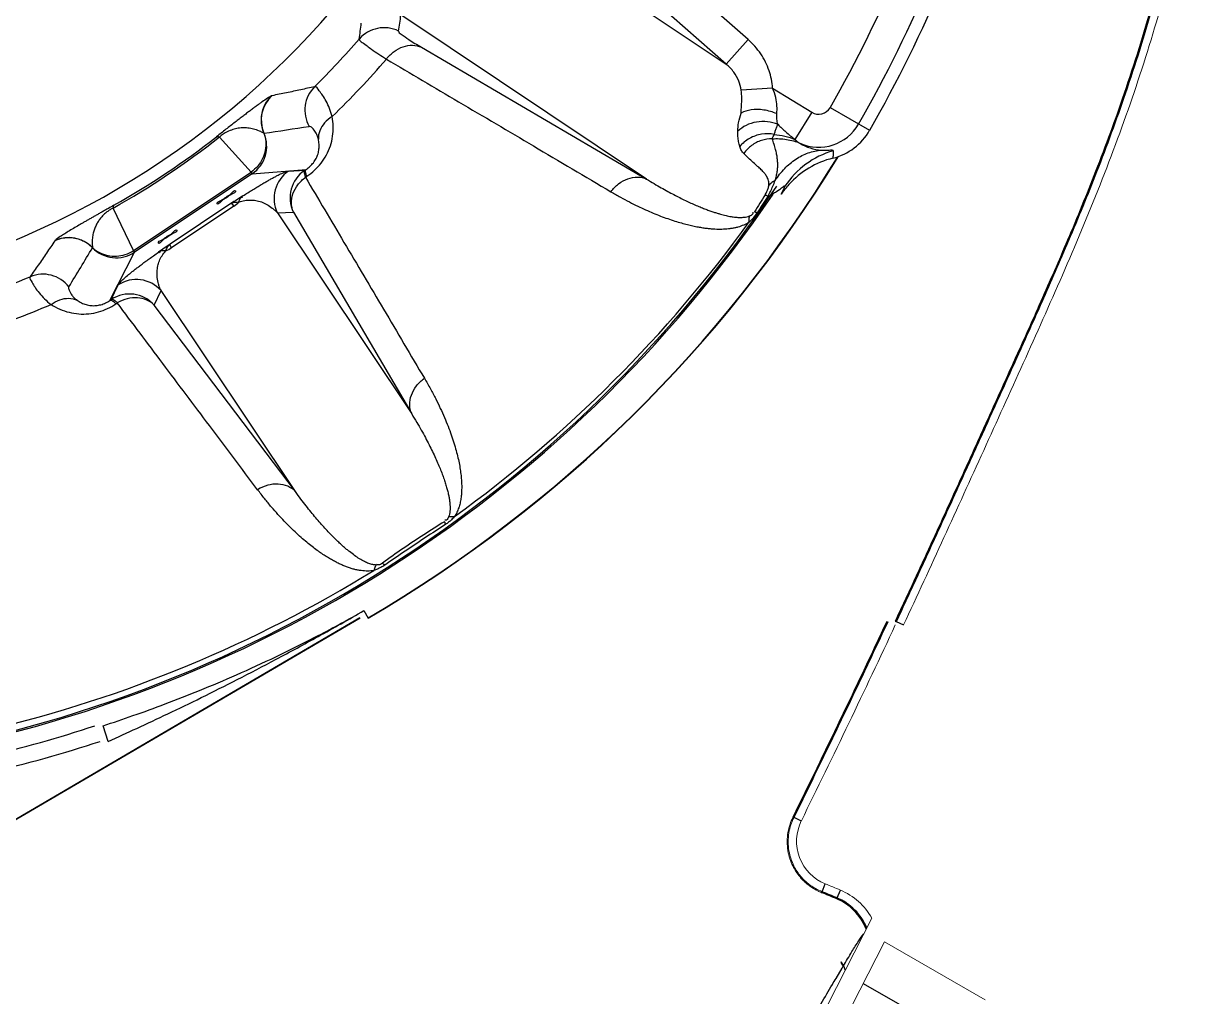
# Model space of a CAD drawing. Header units: millimetres. Extents: x 100 to 1590, y 100 to 694.
# Drawn here: x 1252.903 to 1253.847, y 536.206 to 536.996 of the extents above; entities that cross this region are included whole.
import ezdxf

# ---------------------------------------------------------------- set-up
doc = ezdxf.new("R2010")
doc.units = ezdxf.units.MM
doc.layers.add('OUTLINE', color=6, linetype='Continuous', lineweight=9)

msp = doc.modelspace()

# ---------------------------------------------------------------- linework, layer by layer
at = {"color": 9, "linetype": 'Continuous'}
for p, q in [((1253.27242, 537.0967), (1253.47327, 536.9625)), ((1253.49089, 536.98254), (1253.43545, 537.03129)), ((1253.47327, 536.9625), (1253.41783, 537.01125)), ((1253.40862, 536.86927), (1253.2094, 537.00238)), ((1253.22602, 536.97628), (1253.40862, 536.86927)), ((1253.49089, 536.98254), (1253.47327, 536.9625)), ((1253.51085, 536.94305), (1253.4854, 536.94132)), ((1253.51085, 536.94305), (1253.54255, 536.92343)), ((1253.54255, 536.92343), (1253.52894, 536.90144)), ((1253.55741, 536.9272), (1253.58952, 536.90882)), ((1253.06229, 536.9034), (1253.08784, 536.87498)), ((1253.09834, 536.90651), (1253.09822, 536.90646)), ((1252.99241, 536.81122), (1253.08784, 536.87498)), ((1253.08873, 536.87365), (1252.9933, 536.80989)), ((1253.08784, 536.87498), (1253.08873, 536.87365)), ((1253.08873, 536.87365), (1253.13249, 536.87712)), ((1253.11832, 536.87577), (1253.13135, 536.87637)), ((1253.13135, 536.87637), (1253.13249, 536.87712)), ((1253.13196, 536.87079), (1253.13307, 536.87152)), ((1252.99241, 536.81122), (1252.97593, 536.8457)), ((1253.07158, 536.84942), (1253.02225, 536.81646)), ((1253.07379, 536.84719), (1253.02346, 536.81356)), ((1253.10921, 536.8418), (1253.12224, 536.84239)), ((1253.10921, 536.8418), (1253.21813, 536.67879)), ((1253.12224, 536.84239), (1253.21813, 536.67879)), ((1252.95935, 536.81368), (1252.95926, 536.81358)), ((1252.97335, 536.77078), (1252.9933, 536.80989)), ((1252.9933, 536.80989), (1252.99241, 536.81122)), ((1252.97448, 536.77155), (1252.98002, 536.78336)), ((1253.00935, 536.76696), (1253.01489, 536.77878)), ((1253.12381, 536.61577), (1253.01489, 536.77878)), ((1252.97335, 536.77078), (1252.97448, 536.77155)), ((1252.9783, 536.76811), (1252.9794, 536.76885)), ((1253.12381, 536.61577), (1253.00935, 536.76696)), ((1253.17942, 536.51923), (1253.18296, 536.5132)), ((1253.17619, 536.51343), (1252.68082, 536.2231)), ((1253.17632, 536.5132), (1252.68095, 536.22287)), ((1253.61104, 536.51032), (1253.61696, 536.50756)), ((1252.97209, 536.41316), (1252.96793, 536.42582)), ((1253.52749, 536.35198), (1253.52725, 536.35151)), ((1253.52749, 536.35198), (1253.53411, 536.34872)), ((1253.52823, 536.35161), (1253.52794, 536.35103)), ((1253.55093, 536.29123), (1253.55352, 536.29756)), ((1253.56315, 536.28619), (1253.56577, 536.29252)), ((1253.5671, 536.22909), (1253.56806, 536.23071)), ((1253.56806, 536.23071), (1253.56821, 536.23096)), ((1253.56821, 536.23096), (1253.56972, 536.22753)), ((1253.56225, 536.22094), (1253.5671, 536.22909)), ((1253.58416, 536.21664), (1253.66616, 536.17006))]:
    msp.add_line(p, q, dxfattribs=at)
for points in [[(1253.10479, 536.9369), (1253.10476, 536.93689), (1253.10473, 536.93688), (1253.10469, 536.93687), (1253.10465, 536.93685), (1253.1046, 536.93683), (1253.10455, 536.93681)], [(1253.05986, 536.90362), (1253.06005, 536.90371), (1253.06026, 536.90377), (1253.06049, 536.9038), (1253.06074, 536.9038), (1253.06101, 536.90378), (1253.0613, 536.90373), (1253.06161, 536.90365), (1253.06194, 536.90354), (1253.06229, 536.9034)], [(1253.50621, 536.85577), (1253.50594, 536.85591), (1253.50568, 536.85605), (1253.50543, 536.85618), (1253.50519, 536.8563), (1253.50496, 536.85642), (1253.50474, 536.85652)], [(1253.5071, 536.85529), (1253.50679, 536.85546), (1253.50621, 536.85577)], [(1252.97666, 536.84803), (1252.97651, 536.84789), (1252.97637, 536.84772), (1252.97625, 536.84752), (1252.97615, 536.84729), (1252.97607, 536.84703), (1252.97601, 536.84674), (1252.97596, 536.84642), (1252.97594, 536.84607), (1252.97593, 536.8457)], [(1253.49835, 536.84188), (1253.49806, 536.84199), (1253.49779, 536.84209), (1253.49751, 536.84219), (1253.49725, 536.84228), (1253.497, 536.84237), (1253.49675, 536.84245), (1253.49652, 536.84252), (1253.49629, 536.84258), (1253.49608, 536.84265)], [(1252.9289, 536.81944), (1252.92885, 536.8194), (1252.92882, 536.81936), (1252.92878, 536.81933), (1252.92876, 536.8193), (1252.92873, 536.81927), (1252.92871, 536.81925)], [(1253.24476, 536.59132), (1253.24482, 536.59111), (1253.24488, 536.59088), (1253.24496, 536.59065), (1253.24504, 536.5904), (1253.24512, 536.59015), (1253.24521, 536.58989), (1253.24531, 536.58962), (1253.24541, 536.58934), (1253.24552, 536.58905)], [(1253.19442, 536.55769), (1253.1946, 536.55755), (1253.19478, 536.55741), (1253.19497, 536.55725), (1253.19517, 536.55708), (1253.19537, 536.55691), (1253.19558, 536.55672), (1253.19579, 536.55653), (1253.19601, 536.55633), (1253.19623, 536.55612)], [(1253.61033, 536.51077), (1253.61034, 536.51075), (1253.61038, 536.51072), (1253.61042, 536.51069), (1253.61049, 536.51065), (1253.61057, 536.5106), (1253.61066, 536.51054), (1253.61077, 536.51047), (1253.6109, 536.5104), (1253.61104, 536.51032)], [(1253.52725, 536.3515), (1253.52726, 536.35148), (1253.52729, 536.35145), (1253.52734, 536.35141), (1253.5274, 536.35137), (1253.52748, 536.35132), (1253.52757, 536.35126), (1253.52768, 536.35119), (1253.5278, 536.35111), (1253.52794, 536.35103)], [(1253.55028, 536.29061), (1253.55033, 536.29062), (1253.55038, 536.29065), (1253.55044, 536.29069), (1253.55051, 536.29074), (1253.55058, 536.29081), (1253.55066, 536.2909), (1253.55074, 536.29099), (1253.55083, 536.2911), (1253.55093, 536.29123)], [(1253.56317, 536.28619), (1253.56304, 536.28607), (1253.56293, 536.28597), (1253.56283, 536.28589), (1253.56274, 536.28581), (1253.56265, 536.28574), (1253.56258, 536.28569), (1253.5625, 536.28566), (1253.56244, 536.28564), (1253.56238, 536.28563)]]:
    msp.add_lwpolyline(points, dxfattribs=at)
for centre, radius, start, end in [((1252.62898, 537.45842), 0.69242, 274.08851, 66.68372), ((1252.62898, 537.45842), 1.06967, 330.22289, 344.32149), ((1252.62898, 537.45842), 1.09637, 330.22289, 344.32149), ((1252.62898, 537.45842), 1.10667, 330.22289, 344.32149), ((1252.15278, 537.11867), 1.0318, 352.43774, 353.15309), ((1252.15023, 537.14749), 1.06907, 351.4906, 352.19898), ((1253.19575, 536.9653), 0.02674, 63.8641, 138.8722), ((1252.62898, 537.45842), 0.72453, 314.78545, 318.97841), ((1252.62898, 537.45842), 0.75185, 314.26014, 319.14984), ((1253.15825, 536.92525), 0.02674, 134.89939, 209.58661), ((1253.12285, 536.91719), 0.02674, 132.49144, 203.53589), ((1253.54816, 536.93249), 0.01066, 238.25, 330.22289), ((1252.6749, 539.83472), 2.95867, 278.22836, 278.94626), ((1253.54816, 536.93249), 0.03736, 246.05788, 330.22289), ((1252.6476, 537.43056), 0.67072, 299.30902, 308.19091), ((1252.66149, 537.40976), 0.64411, 299.2949, 308.2051), ((1253.07382, 536.89584), 0.02674, 303.87907, 23.51145), ((1253.57997, 536.82396), 0.07116, 106.31185, 146.26592), ((1253.55246, 536.92939), 0.03664, 237.9219, 266.68692), ((1252.62898, 537.45842), 1.09533, 300.37379, 328.56846), ((1252.62898, 537.45842), 1.0956, 300.37379, 328.58243), ((1253.13322, 536.85357), 0.02674, 123.86791, 206.11857), ((1253.14625, 536.85416), 0.02674, 123.868, 206.11859), ((1252.62234, 537.45842), 1.07206, 278.69647, 326.29203), ((1251.11599, 537.96331), 2.64438, 335.26853, 335.42299), ((1252.62234, 537.45842), 1.0732, 278.20144, 325.91619), ((1255.30559, 533.39535), 4.11356, 122.73369, 122.89379), ((1253.98008, 536.55017), 0.56551, 147.19874, 148.8563), ((1254.61274, 536.12468), 1.32523, 146.54347, 147.23553), ((1253.05788, 536.87101), 0.02865, 303.74422, 314.70276), ((1252.62898, 537.45842), 1.06481, 305.87128, 324.12926), ((1252.94002, 536.79502), 0.02674, 43.96395, 115.00867), ((1255.34866, 533.44486), 4.09632, 124.60573, 124.76652), ((1250.41599, 538.32537), 2.95867, 328.55374, 329.27164), ((1252.9785, 536.83215), 0.02674, 223.98854, 303.62093), ((1253.00754, 536.83738), 0.02865, 292.79724, 303.75578), ((1252.62898, 537.45842), 0.72453, 288.52159, 292.71455), ((1252.91902, 536.7654), 0.02674, 37.91324, 112.59914), ((1252.99483, 536.7611), 0.02674, 41.38143, 123.63209), ((1252.98929, 536.74928), 0.02674, 41.38135, 123.63202), ((1252.62898, 537.45842), 0.75185, 288.35016, 293.23986), ((1252.62898, 537.45842), 1.06481, 283.37074, 301.62926), ((1245.85367, 540.13289), 8.55469, 333.770397, 334.950058), ((1245.854, 540.13273), 8.55516, 333.770399, 334.949431), ((1252.62234, 537.45842), 1.08681, 278.45139, 288.17264), ((1252.62234, 537.45842), 1.10014, 278.45161, 288.17264), ((1252.61411, 534.00036), 2.4742, 67.46355, 67.76721), ((1252.61767, 534.00653), 2.46795, 67.47403, 67.78095), ((1253.54529, 536.24455), 0.04449, 22.38467, 67.38785), ((1253.54526, 536.24453), 0.04534, 22.39358, 66.76024), ((1253.54529, 536.24455), 0.04449, 21.48596, 22.39046), ((1253.52728, 536.21281), 0.04454, 23.6955, 28.70261), ((1253.52749, 536.21308), 0.04447, 23.70094, 28.71558)]:
    msp.add_arc(centre, radius, start, end, dxfattribs=at)
at = {"color": 7, "linetype": 'Continuous'}
for centre, radius, start, end in [((1253.54816, 536.93249), 0.04765, 283.97829, 330.22289), ((1253.57691, 536.81703), 0.07133, 103.98392, 137.93729), ((1253.57695, 536.81699), 0.07138, 137.93296, 145.91631)]:
    msp.add_arc(centre, radius, start, end, dxfattribs=at)
at = {"color": 9, "linetype": 'Continuous'}
for points, start_tangent, end_tangent in [([(1253.83945, 537.09465), (1253.81861, 537.0112), (1253.79597, 536.93879), (1253.77279, 536.87545), (1253.75003, 536.81971), (1253.72835, 536.76994), (1253.70819, 536.72502), (1253.68973, 536.68422), (1253.67037, 536.64152), (1253.64994, 536.59662), (1253.6296, 536.55227), (1253.61033, 536.51077)], (-0.210345, -0.977627), (-0.423409, -0.905939)), ([(1253.84027, 537.0945), (1253.81942, 537.01098), (1253.79676, 536.93851), (1253.77355, 536.87512), (1253.75077, 536.81934), (1253.72909, 536.76955), (1253.70892, 536.72463), (1253.69046, 536.68382), (1253.67109, 536.64111), (1253.65066, 536.5962), (1253.63031, 536.55183), (1253.61104, 536.51032)], (-0.210316, -0.977633), (-0.42342, -0.905934)), ([(1253.20753, 536.9893), (1253.2095, 536.98695), (1253.21574, 536.98256), (1253.22602, 536.97628)], (-0.144233, -0.989544), (0.86288, -0.505408)), ([(1253.17561, 536.98288), (1253.17808, 536.98012), (1253.18552, 536.97464), (1253.19769, 536.96665)], (-0.037921, -0.999281), (0.844108, -0.536172)), ([(1253.19769, 536.96665), (1253.20388, 536.97278), (1253.2112, 536.97666), (1253.21886, 536.97788), (1253.22602, 536.97628)], (0.606864, 0.794806), (0.913078, -0.407785)), ([(1253.51085, 536.94305), (1253.50798, 536.95719), (1253.50122, 536.97078), (1253.49089, 536.98254)], (-0.068026, 0.997684), (-0.751083, 0.660208)), ([(1253.19769, 536.96665), (1253.25619, 536.93202), (1253.31686, 536.89614), (1253.37974, 536.85898)], (0.860323, -0.50975), (0.861054, -0.508514)), ([(1253.4854, 536.94132), (1253.4834, 536.94877), (1253.47927, 536.95606), (1253.47327, 536.9625)], (-0.129778, 0.991543), (-0.761148, 0.648578)), ([(1253.13938, 536.94419), (1253.1281, 536.9417), (1253.11657, 536.93927), (1253.10479, 536.9369)], (-0.975661, -0.219283), (-0.981431, -0.191817)), ([(1253.15371, 536.91997), (1253.15146, 536.92662), (1253.14874, 536.93243), (1253.14585, 536.93727), (1253.14309, 536.94098), (1253.13938, 536.94419)], (-0.263016, 0.964791), (-0.991276, -0.131804)), ([(1253.48523, 536.9227), (1253.48563, 536.92874), (1253.48582, 536.93489), (1253.4854, 536.94132)], (0.059386, 0.998235), (-0.128406, 0.991722)), ([(1253.51423, 536.92234), (1253.51434, 536.92851), (1253.51339, 536.93532), (1253.51085, 536.94305)], (0.079388, 0.996844), (-0.397818, 0.917464)), ([(1253.10455, 536.93681), (1253.10112, 536.93479), (1253.09699, 536.932), (1253.09471, 536.93038), (1253.0923, 536.92863), (1253.08977, 536.92676), (1253.0871, 536.92475), (1253.08429, 536.92262), (1253.08134, 536.92036), (1253.07821, 536.91795), (1253.07489, 536.91537), (1253.07131, 536.91259), (1253.06754, 536.90965), (1253.0637, 536.90664), (1253.05986, 536.90362)], (-0.889143, -0.457629), (-0.786108, -0.618089)), ([(1253.10455, 536.93681), (1253.0982, 536.92792), (1253.09597, 536.9172), (1253.09822, 536.90646)], (-0.736744, -0.676171), (0.400602, -0.916252)), ([(1253.13307, 536.87152), (1253.13935, 536.87641), (1253.14465, 536.88215), (1253.14901, 536.88885), (1253.15217, 536.89624), (1253.154, 536.90399), (1253.15451, 536.91193), (1253.15371, 536.91997)], (0.836192, 0.548437), (-0.178867, 0.983873)), ([(1253.15371, 536.91997), (1253.14747, 536.9148), (1253.14357, 536.9085), (1253.14243, 536.90174)], (-0.853392, -0.521269), (0.045072, -0.998984)), ([(1253.48257, 536.90806), (1253.48329, 536.91501), (1253.48523, 536.9227)], (0.010028, 0.99995), (0.299726, 0.954025)), ([(1253.51423, 536.92235), (1253.50358, 536.92528), (1253.49333, 536.9254), (1253.48523, 536.9227)], (-0.9249, 0.38021), (-0.851909, -0.52369)), ([(1253.51521, 536.91359), (1253.51428, 536.91786), (1253.51423, 536.92234)], (-0.320047, 0.947402), (0.081475, 0.996675)), ([(1253.09822, 536.90646), (1253.09581, 536.90774), (1253.09106, 536.90957), (1253.08644, 536.91055), (1253.08194, 536.91083), (1253.0775, 536.91046), (1253.07308, 536.90943), (1253.06861, 536.90764), (1253.06229, 536.9034)], (-0.861857, 0.507151), (-0.746742, -0.665114)), ([(1253.14243, 536.90174), (1253.14149, 536.90468), (1253.14025, 536.90721), (1253.1374, 536.91082), (1253.135, 536.91205)], (-0.233876, 0.972266), (-0.987807, -0.155682)), ([(1253.51521, 536.91359), (1253.50663, 536.91575), (1253.49767, 536.91548), (1253.48934, 536.91281), (1253.48257, 536.90806)], (-0.925201, 0.379477), (-0.711571, -0.702614)), ([(1253.51217, 536.90546), (1253.51299, 536.90816), (1253.514, 536.91088), (1253.51521, 536.91359)], (0.255508, 0.966807), (0.432568, 0.901601)), ([(1253.51521, 536.91359), (1253.52149, 536.9076), (1253.52894, 536.90144)], (0.696008, -0.718034), (0.791669, -0.61095)), ([(1253.09822, 536.90646), (1253.09979, 536.89972), (1253.09944, 536.89269), (1253.0972, 536.8859), (1253.09323, 536.87985), (1253.08784, 536.87498)], (0.362816, -0.931861), (-0.821995, -0.569494)), ([(1253.13249, 536.87712), (1253.13574, 536.87964), (1253.13845, 536.88258), (1253.14064, 536.886), (1253.14216, 536.88976), (1253.14296, 536.89368), (1253.14305, 536.89769), (1253.14243, 536.90174)], (0.837975, 0.545708), (-0.233923, 0.972255)), ([(1253.48418, 536.89577), (1253.48326, 536.89962), (1253.48272, 536.90372), (1253.48257, 536.90806)], (-0.289218, 0.957263), (0.009887, 0.999951)), ([(1253.51217, 536.90546), (1253.5019, 536.90565), (1253.49207, 536.90225), (1253.48418, 536.89577)], (-0.980127, 0.198369), (-0.643566, -0.765391)), ([(1253.51053, 536.90195), (1253.5018, 536.90062), (1253.4938, 536.89648), (1253.48745, 536.89)], (-0.999824, 0.018766), (-0.578336, -0.815799)), ([(1253.51053, 536.90195), (1253.51217, 536.90546)], (0.297977, 0.954573), (0.496565, 0.867999)), ([(1253.51053, 536.90195), (1253.52211, 536.90142), (1253.533, 536.89835)], (0.99787, 0.065226), (0.923692, -0.383135)), ([(1253.5129, 536.86805), (1253.51391, 536.87182), (1253.51457, 536.87544), (1253.51492, 536.87901), (1253.51493, 536.88251), (1253.51464, 536.88601), (1253.51405, 536.88961), (1253.51315, 536.89339), (1253.51197, 536.89744), (1253.51053, 536.90195)], (0.29501, 0.955494), (-0.306924, 0.951734)), ([(1253.51217, 536.90546), (1253.52083, 536.90405), (1253.52894, 536.90144)], (0.995898, -0.090487), (0.925282, -0.379279)), ([(1253.52894, 536.90144), (1253.533, 536.89835)], (0.664063, -0.747676), (0.897396, -0.441226)), ([(1253.48745, 536.89), (1253.48552, 536.89258), (1253.48418, 536.89577)], (-0.702447, 0.711736), (-0.289143, 0.957286)), ([(1253.5129, 536.86805), (1253.52063, 536.87786), (1253.52969, 536.88544), (1253.53973, 536.89049), (1253.55034, 536.89282)], (0.541253, 0.84086), (0.996407, 0.084698)), ([(1253.55034, 536.89281), (1253.55394, 536.89271), (1253.55666, 536.89274), (1253.55999, 536.89225)], (0.998258, -0.059001), (-0.019431, -0.999811)), ([(1253.55999, 536.89225), (1253.5598, 536.88824), (1253.55961, 536.88625)], (-0.03158, -0.999501), (-0.119578, -0.992825)), ([(1253.50773, 536.86449), (1253.50749, 536.86798), (1253.50609, 536.8714), (1253.50447, 536.87371), (1253.5023, 536.87614), (1253.49952, 536.87883), (1253.49611, 536.8819), (1253.49209, 536.88553), (1253.48985, 536.88764), (1253.48745, 536.89)], (0.089603, 0.995978), (-0.702402, 0.71178)), ([(1253.08124, 536.85565), (1253.08532, 536.85824), (1253.08913, 536.86062), (1253.09268, 536.8628), (1253.09599, 536.86478), (1253.09907, 536.86659), (1253.10197, 536.86825), (1253.10471, 536.86977), (1253.10729, 536.87116), (1253.10972, 536.87241), (1253.114, 536.87442), (1253.11832, 536.87577)], (0.841198, 0.540728), (0.998952, 0.045766)), ([(1253.13135, 536.87637), (1253.13117, 536.87342), (1253.13196, 536.87079)], (-0.729427, -0.684059), (0.338872, -0.940832)), ([(1253.13307, 536.87152), (1253.13229, 536.87416), (1253.13249, 536.87712)], (-0.335815, 0.941928), (0.731052, 0.682322)), ([(1253.12224, 536.84239), (1253.12065, 536.84957), (1253.12188, 536.85725), (1253.12579, 536.8646), (1253.13196, 536.87079)], (-0.407213, 0.913333), (0.796586, 0.604525)), ([(1253.13196, 536.87079), (1253.16323, 536.81796), (1253.19534, 536.76365), (1253.22842, 536.70766)], (0.509576, -0.860426), (0.508514, -0.861054)), ([(1253.37974, 536.85898), (1253.38595, 536.86542), (1253.39341, 536.86954), (1253.40127, 536.87088), (1253.40862, 536.86927)], (0.586146, 0.810206), (0.91298, -0.408005)), ([(1253.40862, 536.86927), (1253.41478, 536.86555), (1253.42048, 536.86225), (1253.42578, 536.8593), (1253.43076, 536.85664), (1253.4355, 536.85421), (1253.44009, 536.85196), (1253.44459, 536.84986), (1253.44894, 536.84793), (1253.45294, 536.84626), (1253.45662, 536.84481), (1253.45999, 536.84357), (1253.46307, 536.84251), (1253.46589, 536.8416), (1253.46848, 536.84085), (1253.47306, 536.83967), (1253.47708, 536.83887), (1253.4808, 536.83836), (1253.48448, 536.83815), (1253.48789, 536.83833), (1253.49203, 536.83937)], (0.851111, -0.524986), (0.92132, 0.388804)), ([(1253.50474, 536.85652), (1253.50617, 536.85906), (1253.5072, 536.86169), (1253.50773, 536.86449)], (0.540248, 0.841506), (0.089632, 0.995975)), ([(1253.5071, 536.85529), (1253.50908, 536.85933), (1253.51101, 536.86356), (1253.5129, 536.86805)], (0.449414, 0.893323), (0.375162, 0.926959)), ([(1253.5071, 536.85529), (1253.51233, 536.85827), (1253.51629, 536.86077), (1253.5208, 536.86348)], (0.882869, 0.46962), (-0.505647, -0.86274)), ([(1253.5129, 536.86805), (1253.50931, 536.8658), (1253.50807, 536.86429)], (-0.888225, -0.459409), (-0.509018, -0.860756)), ([(1253.06037, 536.84925), (1253.06343, 536.85191), (1253.06759, 536.85473)], (-0.484698, 0.874682), (0.83147, 0.55557)), ([(1253.06799, 536.85418), (1253.06378, 536.85141), (1253.06037, 536.84925)], (-0.83147, -0.55557), (-0.484698, 0.874682)), ([(1253.06759, 536.85473), (1253.07179, 536.8575), (1253.0752, 536.85966)], (0.83147, 0.55557), (0.484698, -0.874682)), ([(1253.0752, 536.85966), (1253.07215, 536.857), (1253.06799, 536.85418)], (0.484698, -0.874682), (-0.83147, -0.55557)), ([(1253.07803, 536.85065), (1253.07987, 536.85434), (1253.08133, 536.85489)], (0.270262, 0.962787), (0.993538, 0.113499)), ([(1253.37974, 536.85898), (1253.38749, 536.85456), (1253.3947, 536.85071), (1253.40145, 536.84734), (1253.40783, 536.84437), (1253.41395, 536.84171), (1253.4199, 536.83932), (1253.42579, 536.83716), (1253.4315, 536.83525), (1253.4368, 536.83366), (1253.4417, 536.83235), (1253.44622, 536.8313), (1253.45038, 536.83047), (1253.45421, 536.82983), (1253.45775, 536.82936), (1253.46102, 536.82903), (1253.46407, 536.82883), (1253.46695, 536.82873), (1253.4697, 536.82874), (1253.47499, 536.82908), (1253.47765, 536.82943), (1253.48033, 536.82992), (1253.48295, 536.83057), (1253.48767, 536.83225), (1253.49184, 536.83449)], (0.861055, -0.508512), (0.836718, 0.547634)), ([(1252.97666, 536.84803), (1252.97213, 536.84548), (1252.96958, 536.84404), (1252.96691, 536.84253), (1252.96426, 536.84103), (1252.96164, 536.83955), (1252.95907, 536.83808), (1252.95656, 536.83665), (1252.95411, 536.83524), (1252.95172, 536.83386), (1252.94938, 536.83251), (1252.94489, 536.82987), (1252.94067, 536.82735), (1252.93674, 536.82491), (1252.93318, 536.82259), (1252.9289, 536.81944)], (-0.8721, -0.489327), (-0.763028, -0.646366)), ([(1252.97593, 536.8457), (1252.97356, 536.8444), (1252.97098, 536.84262), (1252.96852, 536.8405), (1252.96629, 536.83811), (1252.96434, 536.83551), (1252.96264, 536.83266), (1252.96122, 536.82957), (1252.9601, 536.82619), (1252.95935, 536.82245), (1252.95905, 536.8183), (1252.95935, 536.81368)], (-0.900336, -0.435195), (0.138743, -0.990328)), ([(1253.07158, 536.84942), (1253.07444, 536.85045), (1253.07803, 536.85065)], (0.869514, 0.493908), (0.998364, -0.057178)), ([(1253.07158, 536.84942), (1253.07379, 536.84719)], (0.973996, 0.226567), (0.555452, -0.831549)), ([(1253.07803, 536.85065), (1253.08278, 536.85193), (1253.08736, 536.85228), (1253.09179, 536.85186), (1253.09621, 536.85069), (1253.10067, 536.8487), (1253.10504, 536.84578), (1253.10715, 536.84395), (1253.10921, 536.8418)], (0.934744, 0.355322), (0.657838, -0.753159)), ([(1253.49184, 536.83449), (1253.49181, 536.83788), (1253.49231, 536.8392)], (-0.094192, 0.995554), (0.511872, 0.859062)), ([(1253.49184, 536.83449), (1253.49458, 536.83711), (1253.49835, 536.84188)], (0.752074, 0.659079), (0.541702, 0.840571)), ([(1253.49203, 536.83937), (1253.49477, 536.84101), (1253.49496, 536.84248)], (0.921344, 0.388747), (-0.148867, 0.988857)), ([(1253.01995, 536.8229), (1253.02415, 536.82567), (1253.02755, 536.82782)], (0.83147, 0.55557), (0.484491, -0.874796)), ([(1253.02755, 536.82782), (1253.02447, 536.82515), (1253.02031, 536.82232)], (0.484491, -0.874796), (-0.83147, -0.55557)), ([(1252.92871, 536.81925), (1252.92202, 536.80928), (1252.91536, 536.79956), (1252.90875, 536.79009)], (-0.552793, -0.833319), (-0.57596, -0.817478)), ([(1252.9289, 536.81944), (1252.93953, 536.8219), (1252.95029, 536.81987), (1252.95935, 536.81368)], (0.90664, 0.421904), (0.693203, -0.720742)), ([(1253.01271, 536.8174), (1253.01579, 536.82008), (1253.01995, 536.8229)], (-0.484491, 0.874796), (0.83147, 0.55557)), ([(1253.02031, 536.82232), (1253.01611, 536.81956), (1253.01271, 536.8174)], (-0.83147, -0.55557), (-0.484491, 0.874796)), ([(1253.01864, 536.81097), (1253.02019, 536.81421), (1253.02225, 536.81646)], (0.329253, 0.944242), (0.789028, 0.614357)), ([(1253.02346, 536.81356), (1253.02225, 536.81646)], (-0.555689, 0.83139), (0.581757, 0.813362)), ([(1252.95935, 536.81368), (1252.96498, 536.80965), (1252.9716, 536.80728), (1252.97874, 536.80675), (1252.98585, 536.80809), (1252.99241, 536.81122)], (0.722084, -0.691806), (0.840708, 0.541489)), ([(1252.98002, 536.78336), (1252.98163, 536.78551), (1252.98459, 536.78841), (1252.98861, 536.79188), (1252.99089, 536.79373), (1252.99332, 536.79566), (1252.99592, 536.79767), (1252.99873, 536.79979), (1253.00182, 536.80209), (1253.0052, 536.80455), (1253.00884, 536.80714), (1253.0128, 536.80992)], (0.424493, 0.905431), (0.821511, 0.570192)), ([(1253.01489, 536.77878), (1253.01368, 536.78153), (1253.01279, 536.7842), (1253.01177, 536.78939), (1253.01165, 536.79431), (1253.01228, 536.79879), (1253.01357, 536.80298), (1253.01565, 536.80709), (1253.01864, 536.81097)], (-0.444095, 0.89598), (0.686425, 0.727201)), ([(1253.01864, 536.81097), (1253.01452, 536.81068), (1253.01346, 536.80955)], (-0.992895, 0.118993), (-0.485008, -0.87451)), ([(1252.90875, 536.79009), (1252.91029, 536.78543), (1252.91266, 536.78146), (1252.91602, 536.77693), (1252.92035, 536.7722), (1252.92564, 536.76758)], (-0.501117, -0.86538), (0.790699, -0.612205)), ([(1252.94012, 536.78183), (1252.94033, 536.77915), (1252.94258, 536.77513), (1252.94444, 536.77302), (1252.9468, 536.77102)], (-0.52185, -0.853037), (0.808757, -0.588143)), ([(1252.92564, 536.76758), (1252.9328, 536.77136), (1252.94011, 536.77255), (1252.9468, 536.77102)], (0.808165, 0.588956), (0.905682, -0.423958)), ([(1252.9468, 536.77102), (1252.9503, 536.7689), (1252.95405, 536.76744), (1252.958, 536.76668), (1252.96206, 536.76666), (1252.96607, 536.76738), (1252.96981, 536.76876), (1252.97335, 536.77078)], (0.808728, -0.588183), (0.824863, 0.565333)), ([(1252.9783, 536.76811), (1252.97616, 536.76984), (1252.97335, 536.77078)], (-0.741677, 0.670757), (-0.910108, -0.414371)), ([(1252.9794, 536.76885), (1252.97727, 536.77059), (1252.97448, 536.77155)], (-0.739521, 0.673133), (-0.911139, -0.412099)), ([(1253.00935, 536.76696), (1253.00333, 536.77118), (1252.99576, 536.77299), (1252.98748, 536.77218), (1252.9794, 536.76885)], (-0.68798, 0.72573), (-0.86335, -0.504606)), ([(1253.0932, 536.61731), (1253.05413, 536.6693), (1253.01624, 536.71975), (1252.9794, 536.76885)], (-0.60091, 0.799316), (-0.599923, 0.800058)), ([(1252.92564, 536.76758), (1252.93276, 536.76376), (1252.94031, 536.76119), (1252.94821, 536.75992), (1252.95627, 536.76002), (1252.96415, 536.76151), (1252.97144, 536.7642), (1252.9783, 536.76811)], (0.840531, -0.541764), (0.826724, 0.562608)), ([(1253.21813, 536.67879), (1253.21652, 536.68613), (1253.21786, 536.69399), (1253.22198, 536.70145), (1253.22842, 536.70766)], (-0.408005, 0.91298), (0.810206, 0.586146)), ([(1253.22842, 536.70766), (1253.23331, 536.69906), (1253.23759, 536.69096), (1253.24134, 536.68327), (1253.24466, 536.67589), (1253.24761, 536.66871), (1253.2502, 536.66174), (1253.25238, 536.65519), (1253.25418, 536.64904), (1253.25565, 536.64322), (1253.25681, 536.63771), (1253.25767, 536.6325), (1253.25827, 536.62756), (1253.2586, 536.62289), (1253.25867, 536.61846), (1253.25849, 536.61425), (1253.25805, 536.61021), (1253.25731, 536.60631), (1253.25625, 536.60256), (1253.25481, 536.59898), (1253.25292, 536.59558)], (0.508514, -0.861054), (-0.548257, -0.83631)), ([(1253.21813, 536.67879), (1253.22225, 536.67194), (1253.22593, 536.66555), (1253.22924, 536.65953), (1253.23224, 536.65379), (1253.23499, 536.64824), (1253.2375, 536.64291), (1253.2397, 536.63793), (1253.24161, 536.63329), (1253.24328, 536.62893), (1253.24472, 536.62484), (1253.24595, 536.621), (1253.24697, 536.6174), (1253.2478, 536.61403), (1253.24844, 536.61086), (1253.24889, 536.60789), (1253.24917, 536.60508), (1253.24911, 536.59988), (1253.24803, 536.59538)], (0.524987, -0.85111), (-0.389541, -0.921009)), ([(1253.12381, 536.61577), (1253.11764, 536.62006), (1253.10987, 536.62183), (1253.10139, 536.62088), (1253.0932, 536.61731)], (-0.687347, 0.726329), (-0.85158, -0.524225)), ([(1253.18738, 536.55178), (1253.18242, 536.5513), (1253.17713, 536.55163), (1253.17434, 536.55209), (1253.17143, 536.55276), (1253.16842, 536.55364), (1253.16538, 536.5547), (1253.16237, 536.55591), (1253.15935, 536.55728), (1253.15627, 536.55882), (1253.15308, 536.56056), (1253.14974, 536.56255), (1253.1462, 536.56481), (1253.14245, 536.56739), (1253.13846, 536.57033), (1253.1342, 536.57369), (1253.12967, 536.5775), (1253.12487, 536.58182), (1253.11986, 536.5866), (1253.11482, 536.59172), (1253.10971, 536.59722), (1253.10444, 536.60324), (1253.09895, 536.60989), (1253.0932, 536.61731)], (-0.982601, -0.185727), (-0.600913, 0.799314)), ([(1253.18943, 536.55622), (1253.18652, 536.55653), (1253.18331, 536.55746), (1253.17974, 536.55903), (1253.17585, 536.56121), (1253.17188, 536.56386), (1253.16766, 536.56705), (1253.16538, 536.56891), (1253.16295, 536.571), (1253.16034, 536.57335), (1253.15754, 536.57599), (1253.15452, 536.57897), (1253.15127, 536.58231), (1253.14779, 536.58604), (1253.14412, 536.59014), (1253.14038, 536.59449), (1253.13654, 536.59913), (1253.13253, 536.60415), (1253.12831, 536.60966), (1253.12381, 536.61577)], (-0.999978, -0.006622), (-0.585421, 0.810729)), ([(1253.24476, 536.59132), (1253.22797, 536.58079), (1253.2112, 536.56959), (1253.19442, 536.55769)], (-0.856093, -0.516822), (-0.805051, -0.593206)), ([(1253.24552, 536.58905), (1253.22929, 536.57844), (1253.21286, 536.56746), (1253.19623, 536.55612)], (-0.840992, -0.541047), (-0.821673, -0.569959)), ([(1253.24803, 536.59538), (1253.24642, 536.59266), (1253.24494, 536.59248)], (-0.388614, -0.921401), (-0.987408, 0.158192)), ([(1253.25293, 536.59558), (1253.25044, 536.59296), (1253.24808, 536.59089), (1253.24552, 536.58905)], (-0.658791, -0.752326), (-0.840841, -0.541282)), ([(1253.24803, 536.59538), (1253.25115, 536.59566), (1253.25277, 536.59525)], (0.978411, 0.206671), (0.916446, -0.400158)), ([(1253.19623, 536.55612), (1253.19303, 536.55417), (1253.19041, 536.55293), (1253.18738, 536.55178)], (-0.821894, -0.569641), (-0.947285, -0.320392)), ([(1253.18943, 536.55622), (1253.18797, 536.55345), (1253.18773, 536.55179)], (-0.565363, -0.824842), (0.018975, -0.99982)), ([(1253.19442, 536.55769), (1253.19126, 536.55636), (1253.18973, 536.55676)], (-0.777892, -0.628399), (-0.870562, 0.492059)), ([(1252.96793, 536.42582), (1252.99211, 536.43403), (1253.01817, 536.44353), (1253.04612, 536.45449), (1253.07603, 536.46716), (1253.10803, 536.48186), (1253.14235, 536.499), (1253.17942, 536.51923)], (0.950128, 0.311862), (0.86845, 0.495776)), ([(1252.97209, 536.41316), (1252.99525, 536.42372), (1253.02035, 536.43551), (1253.04744, 536.44864), (1253.07665, 536.4633), (1253.10814, 536.47971), (1253.14222, 536.49818), (1253.17942, 536.51923)], (0.912098, 0.409973), (0.865578, 0.500774)), ([(1253.56821, 536.23096), (1253.57515, 536.24259), (1253.58068, 536.25134), (1253.58474, 536.25702)], (0.504644, 0.863327), (0.609637, 0.79268)), ([(1253.4868, 536.09391), (1253.49555, 536.10871), (1253.50474, 536.1241), (1253.51391, 536.13955), (1253.52297, 536.15481), (1253.53198, 536.16997), (1253.54102, 536.18518), (1253.55016, 536.20057), (1253.55929, 536.21595), (1253.56225, 536.22094)], (0.504323, 0.863515), (0.510728, 0.859743))]:
    msp.add_spline(points, degree=3, dxfattribs=dict(at, start_tangent=start_tangent, end_tangent=end_tangent))
at = {"layer": 'OUTLINE'}
for p, q in [((1253.32171, 535.74079), (1253.59122, 536.26973)), ((1253.60149, 536.25065), (1253.34272, 535.74279)), ((1253.60149, 536.25066), (1253.6832, 536.20349))]:
    msp.add_line(p, q, dxfattribs=at)
for centre, radius, start, end in [((1245.8566, 540.13049), 8.55839, 333.776159, 334.955645), ((1253.56766, 536.33219), 0.03741, 153.7764, 247.77319), ((1252.61622, 534.00383), 2.47785, 67.46682, 67.77339), ((1253.54598, 536.2448), 0.05166, 28.85824, 67.46662)]:
    msp.add_arc(centre, radius, start, end, dxfattribs=at)
for points, start_tangent, end_tangent in [([(1253.61696, 536.50756), (1253.64977, 536.57852), (1253.68198, 536.6492), (1253.71403, 536.71994), (1253.74584, 536.79142), (1253.77633, 536.86456), (1253.80391, 536.93951), (1253.82756, 537.01592), (1253.84665, 537.09313)], (0.42333, 0.905975), (0.210347, 0.977627)), ([(1253.52725, 536.35151), (1253.52493, 536.34587), (1253.52329, 536.33934), (1253.52264, 536.332), (1253.52322, 536.32457), (1253.52485, 536.31786), (1253.52716, 536.31218), (1253.52987, 536.30742), (1253.53281, 536.30343), (1253.53585, 536.30011), (1253.5389, 536.29737), (1253.5419, 536.29512), (1253.54478, 536.2933), (1253.54757, 536.29182), (1253.55027, 536.29061)], (-0.442361, -0.896837), (0.926008, -0.377503)), ([(1253.52794, 536.35103), (1253.52566, 536.34543), (1253.52406, 536.33894), (1253.52346, 536.33165), (1253.52409, 536.32431), (1253.52576, 536.31772), (1253.52807, 536.31217), (1253.53078, 536.30752), (1253.5337, 536.30364), (1253.53671, 536.30041), (1253.53972, 536.29775), (1253.54266, 536.29559), (1253.54551, 536.29383), (1253.55093, 536.29123)], (-0.440389, -0.897807), (0.9294, -0.369074))]:
    msp.add_spline(points, degree=3, dxfattribs=dict(at, start_tangent=start_tangent, end_tangent=end_tangent))

doc.saveas('drawing.dxf')
